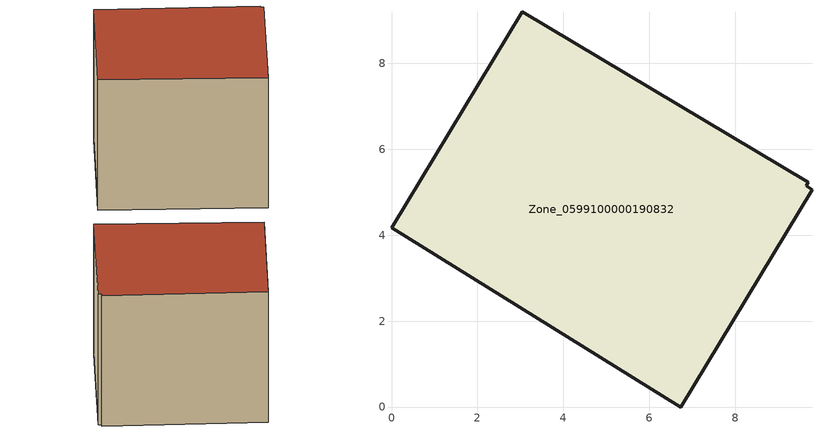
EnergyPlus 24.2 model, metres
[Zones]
Zone_0599100000190832
 floor ground (C_G): 9.7,5.23 9.65,5.15 9.79,5.06 6.73,0 0,4.17 3.04,9.2 z0
 wall outside (C_F): 9.7,5.23 3.04,9.2 0,4.17 6.73,0 9.79,5.06 9.65,5.15 9.7,5.23 z0:7.29
 roof outside (C_R): 9.65,5.15 9.7,5.23 3.04,9.2 0,4.17 6.73,0 9.79,5.06 z7.29
[BUILDING]
Pand.0599100000190832: North Axis=0; Terrain=City; Loads Convergence Tolerance Value=0.04; Temperature Convergence Tolerance Value=0.4; Solar Distribution=FullExterior; Maximum Number of Warmup Days=25; Minimum Number of Warmup Days=1
[Site:Location]
Rotterdam.The.Hague.AP_ZH_NLD Design_Conditions: Latitude=51.96; Longitude=4.45; Time Zone=1; Elevation=-4.5
[SITE:GROUNDTEMPERATURE:BUILDINGSURFACE]
18, 18, 18, 18, 18, 18, 18, 18, 18, 18, 18, 18
[MATERIAL] Thermal Absorptance=0.9; Solar Absorptance=0.7; Visible Absorptance=0.7
Name | Roughness | Thickness | Conductivity | Density | Specific Heat
G.TI.1946-1964 | MediumSmooth | 0.15 | 1 | 540 | 1210
F.TI.1946-1964 | Rough | 0.3 | 0.857143 | 1920 | 840
R.TI.1946-1964 | MediumRough | 0.2 | 0.277778 | 1500 | 1000
[CONSTRUCTION]
C_G: G.TI.1946-1964
C_F: F.TI.1946-1964
C_R: R.TI.1946-1964
[ZONE]
Zone_0599100000190832: Type=1; Multiplier=1; Ceiling Height=Autocalculate; Volume=Autocalculate; Floor Area=autocalculate; Part of Total Floor Area=Yes
[ZONEINFILTRATION:DESIGNFLOWRATE]
Infil_Zone_0599100000190832: Zone or ZoneList or Space or SpaceList=Zone_0599100000190832; Schedule=AlwaysOn; Design Flow Rate Calculation Method=Flow/Area; Flow Rate per Floor Area=0.003; Constant Term Coefficient=1; Temperature Term Coefficient=0; Velocity Term Coefficient=0; Velocity Squared Term Coefficient=0
[HVACTEMPLATE:ZONE:IDEALLOADSAIRSYSTEM]
Zone_0599100000190832: Maximum Heating Supply Air Temperature=50; Minimum Cooling Supply Air Temperature=13; Maximum Heating Supply Air Humidity Ratio=0.0156; Minimum Cooling Supply Air Humidity Ratio=0.0077; Heating Limit=NoLimit; Cooling Limit=NoLimit; Dehumidification Control Type=ConstantSensibleHeatRatio; Cooling Sensible Heat Ratio=0.7; Dehumidification Setpoint=60; Humidification Control Type=None; Humidification Setpoint=30; Outdoor Air Method=None; Outdoor Air Flow Rate per Person=0.00944; Outdoor Air Flow Rate per Zone Floor Area=0; Outdoor Air Flow Rate per Zone=0; Demand Controlled Ventilation Type=None; Outdoor Air Economizer Type=NoEconomizer; Heat Recovery Type=None; Sensible Heat Recovery Effectiveness=0.7; Latent Heat Recovery Effectiveness=0.65
[ZONECONTROL:THERMOSTAT]
ThermostatControl_Zone_0599100000190832: Zone or ZoneList=Zone_0599100000190832; Control Type Schedule=DualSetpointControlType; Control 1=Thermostat_Zone_0599100000190832; Temperature Difference Between Cutout And Setpoint=0
[THERMOSTATSETPOINT:DUALSETPOINT]
Thermostat_Zone_0599100000190832: Heating Setpoint Temperature Schedule=HeatingSetpoint_Zone_0599100000190832; Cooling Setpoint Temperature Schedule=CoolingSetpoint_Zone_0599100000190832
[SCHEDULE:COMPACT]
HeatingSetpoint_Zone_0599100000190832: Through: 12/31, For: AllDays, Until: 24:00, 21
CoolingSetpoint_Zone_0599100000190832: Through: 12/31, For: AllDays, Until: 24:00, 24
DualSetpointControlType: Through: 12/31, For: AllDays, Until: 24:00, 4
AlwaysOn: Through: 12/31, For: AllDays, Until: 24:00, 1
